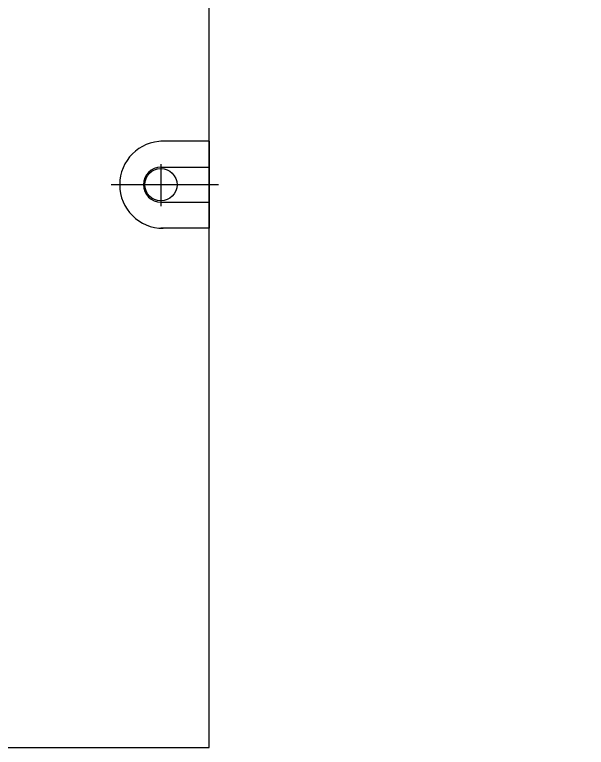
# Model space of a CAD drawing. Header units: inches. Extents: x -15723 to -7264, y -5919 to -976.
# Drawn here: x -13897 to -13176, y -3046 to -2122 of the extents above; entities that cross this region are included whole.
import ezdxf

# ---------------------------------------------------------------- set-up
doc = ezdxf.new("R2010")
doc.units = ezdxf.units.IN
doc.header["$MEASUREMENT"] = 0
for name, color, linetype in [('1', 1, 'Continuous'), ('4', 4, 'Continuous'), ('6', 6, 'Continuous')]:
    doc.layers.add(name, color=color, linetype=linetype)

msp = doc.modelspace()

# ---------------------------------------------------------------- linework, layer by layer
at = {"layer": '1'}
for p, q in [((-13712.81, -2310.13), (-13712.81, -2363.14)), ((-13640.13, -2336.19), (-13775.65, -2336.19))]:
    msp.add_line(p, q, dxfattribs=at)
at = {"layer": '4'}
for p, q in [((-13651.81, -2281.19), (-13712.81, -2281.19)), ((-13651.81, -2281.19), (-13651.81, -2391.19)), ((-13712.81, -2314.19), (-13651.81, -2314.19)), ((-13712.81, -2358.19), (-13651.81, -2358.19)), ((-13651.81, -2391.19), (-13712.81, -2391.19))]:
    msp.add_line(p, q, dxfattribs=at)
msp.add_circle((-13712.81, -2336.19), 20.38, dxfattribs=at)
for centre, radius in [((-13709.81, -2336.19), 55), ((-13712.81, -2336.19), 22)]:
    msp.add_arc(centre, radius, 90, 270, dxfattribs=at)
at = {"layer": '6'}
msp.add_lwpolyline([(-13176.18, -1118.69), (-15579.31, -1118.69), (-15579.31, -3046.19), (-13651.81, -3046.19), (-13651.81, -2046.19)], dxfattribs=at)

doc.saveas('drawing.dxf')
